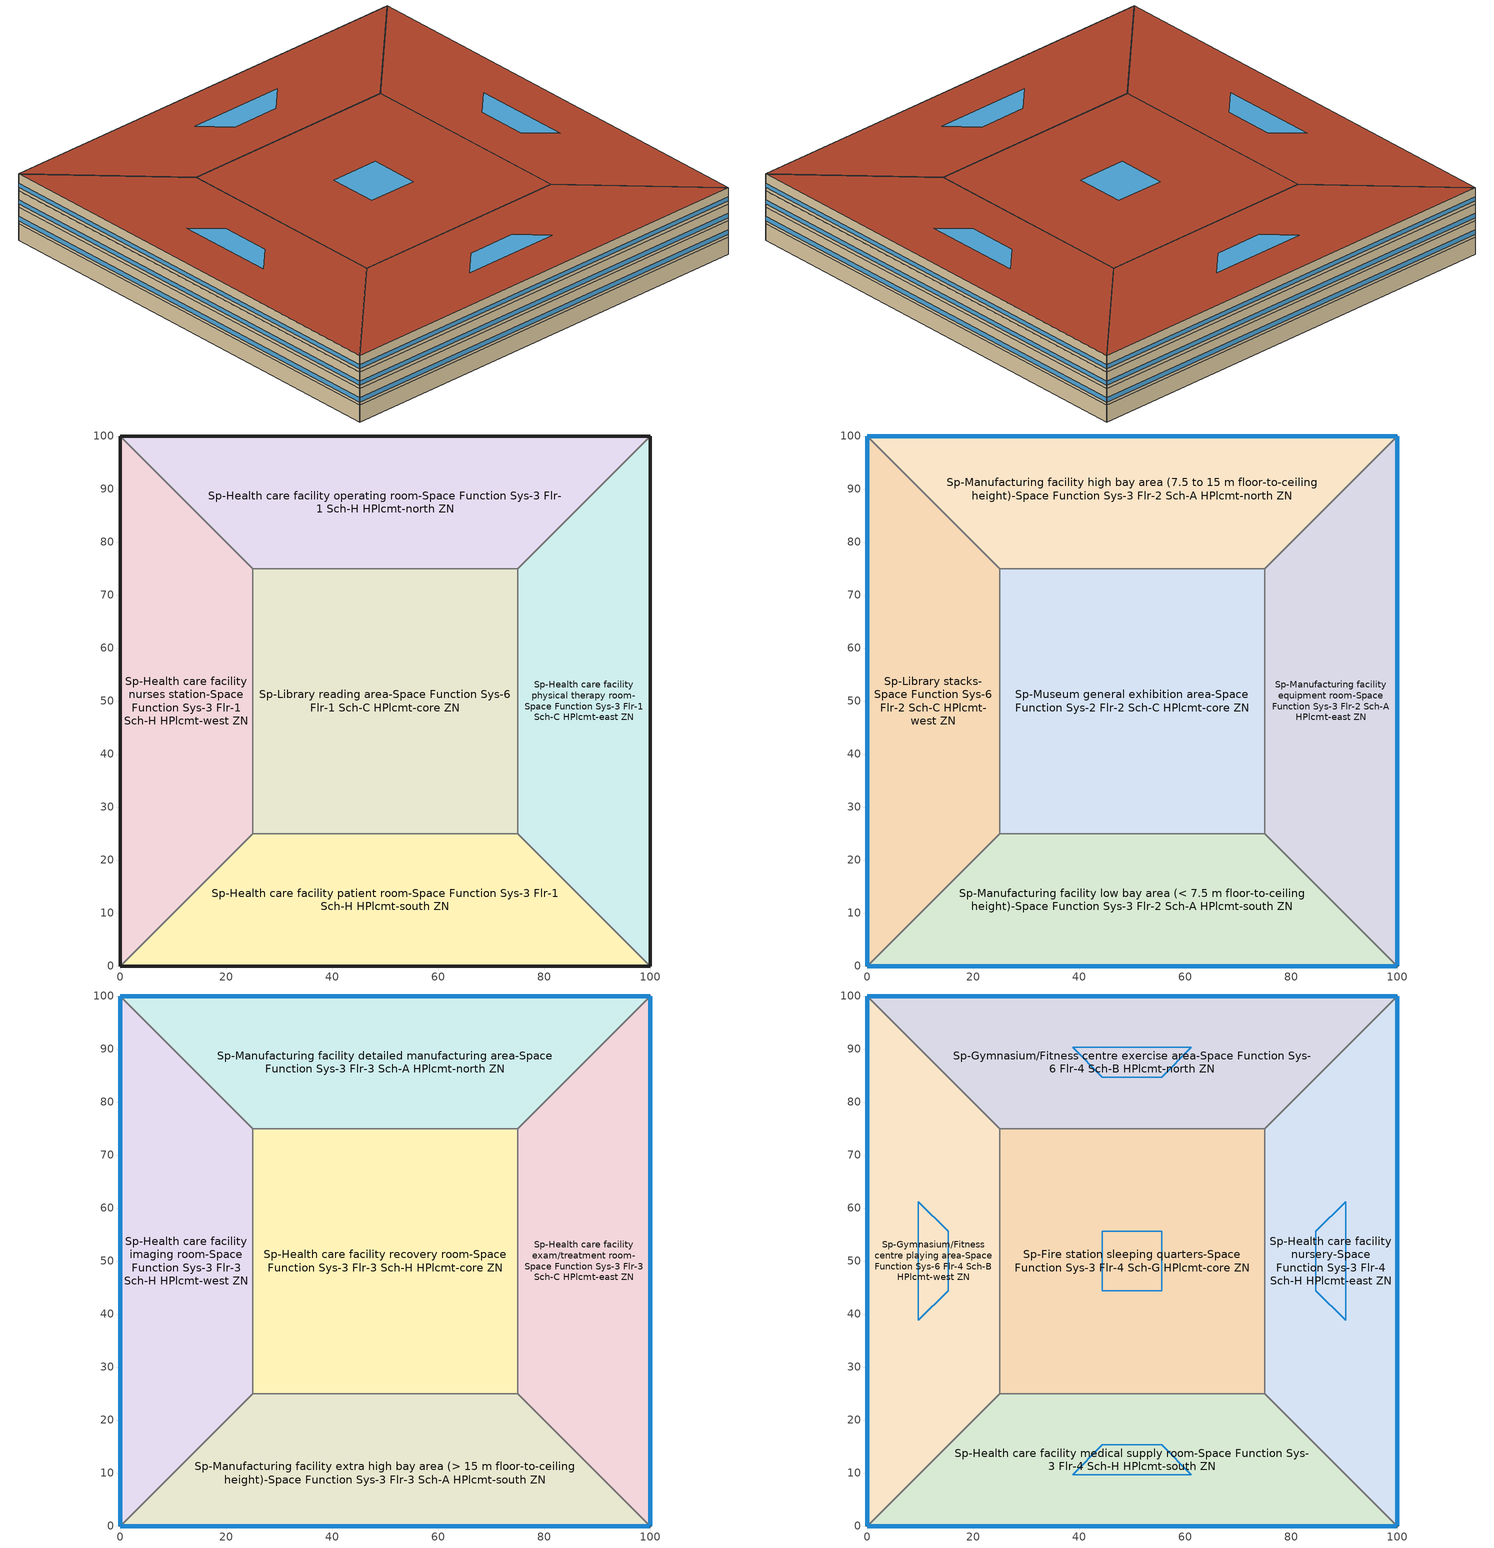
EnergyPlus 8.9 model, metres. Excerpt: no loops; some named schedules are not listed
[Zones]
Sp-Health care facility nurses station-Space Function Sys-3 Flr-1 Sch-H HPlcmt-west ZN
 floor ground (BTAP-Grnd-Floor-Mass:U-0.757): 0,0 0,100 25,75 25,25 z0
 wall ground (BTAP-Grnd-Wall-Mass:U-0.284): 0,100 0,0 z0:3.8
 wall to Sp-Health care facility operating room-Space Function Sys-3 Flr-1 Sch-H HPlcmt-north ZN (BTAP-Int-Wall): 25,75 0,100 z0:3.8
 wall to Sp-Library reading area-Space Function Sys-6 Flr-1 Sch-C HPlcmt-core ZN (BTAP-Int-Wall): 25,25 25,75 z0:3.8
 wall to Sp-Health care facility patient room-Space Function Sys-3 Flr-1 Sch-H HPlcmt-south ZN (BTAP-Int-Wall): 0,0 25,25 z0:3.8
Sp-Health care facility operating room-Space Function Sys-3 Flr-1 Sch-H HPlcmt-north ZN
 floor ground (BTAP-Grnd-Floor-Mass:U-0.757): 0,100 100,100 75,75 25,75 z0
 wall to Sp-Library reading area-Space Function Sys-6 Flr-1 Sch-C HPlcmt-core ZN (BTAP-Int-Wall): 25,75 75,75 z0:3.8
 wall ground (BTAP-Grnd-Wall-Mass:U-0.284): 100,100 0,100 z0:3.8
 wall to Sp-Health care facility physical therapy room-Space Function Sys-3 Flr-1 Sch-C HPlcmt-east ZN (BTAP-Int-Wall): 75,75 100,100 z0:3.8
Sp-Health care facility patient room-Space Function Sys-3 Flr-1 Sch-H HPlcmt-south ZN
 floor ground (BTAP-Grnd-Floor-Mass:U-0.757): 100,0 0,0 25,25 75,25 z0
 wall ground (BTAP-Grnd-Wall-Mass:U-0.284): 0,0 100,0 z0:3.8
 wall to Sp-Library reading area-Space Function Sys-6 Flr-1 Sch-C HPlcmt-core ZN (BTAP-Int-Wall): 75,25 25,25 z0:3.8
 wall to Sp-Health care facility physical therapy room-Space Function Sys-3 Flr-1 Sch-C HPlcmt-east ZN (BTAP-Int-Wall): 100,0 75,25 z0:3.8
Sp-Health care facility physical therapy room-Space Function Sys-3 Flr-1 Sch-C HPlcmt-east ZN
 floor ground (BTAP-Grnd-Floor-Mass:U-0.757): 100,100 100,0 75,25 75,75 z0
 wall ground (BTAP-Grnd-Wall-Mass:U-0.284): 100,0 100,100 z0:3.8
 wall to Sp-Library reading area-Space Function Sys-6 Flr-1 Sch-C HPlcmt-core ZN (BTAP-Int-Wall): 75,75 75,25 z0:3.8
Sp-Library reading area-Space Function Sys-6 Flr-1 Sch-C HPlcmt-core ZN
 floor ground (BTAP-Grnd-Floor-Mass:U-0.757): 25,25 25,75 75,75 75,25 z0
Sp-Library stacks-Space Function Sys-6 Flr-2 Sch-C HPlcmt-west ZN
 floor to Sp-Health care facility nurses station-Space Function Sys-3 Flr-1 Sch-H HPlcmt-west ZN (BTAP-Int-Floor): 0,0 0,100 25,75 25,25 z3.8
 wall outside (BTAP-Ext-Wall-Mass:U-0.21): 0,100 0,0 z3.8:7.6
 wall to Sp-Manufacturing facility high bay area (7.5 to 15 m floor-to-ceiling height)-Space Function Sys-3 Flr-2 Sch-A HPlcmt-north ZN (BTAP-Int-Wall): 25,75 0,100 z3.8:7.6
 wall to Sp-Museum general exhibition area-Space Function Sys-2 Flr-2 Sch-C HPlcmt-core ZN (BTAP-Int-Wall): 25,25 25,75 z3.8:7.6
 wall to Sp-Manufacturing facility low bay area (< 7.5 m floor-to-ceiling height)-Space Function Sys-3 Flr-2 Sch-A HPlcmt-south ZN (BTAP-Int-Wall): 0,0 25,25 z3.8:7.6
 window (BTAP-Ext-FixedWindow:U=0.220 SHGC=0.600): 0,99.97 0,0.03 z4.56:5.51
Sp-Manufacturing facility equipment room-Space Function Sys-3 Flr-2 Sch-A HPlcmt-east ZN
 floor to Sp-Health care facility physical therapy room-Space Function Sys-3 Flr-1 Sch-C HPlcmt-east ZN (BTAP-Int-Floor): 100,100 100,0 75,25 75,75 z3.8
 wall outside (BTAP-Ext-Wall-Mass:U-0.21): 100,0 100,100 z3.8:7.6
 wall to Sp-Manufacturing facility low bay area (< 7.5 m floor-to-ceiling height)-Space Function Sys-3 Flr-2 Sch-A HPlcmt-south ZN (BTAP-Int-Wall): 75,25 100,0 z3.8:7.6
 wall to Sp-Museum general exhibition area-Space Function Sys-2 Flr-2 Sch-C HPlcmt-core ZN (BTAP-Int-Wall): 75,75 75,25 z3.8:7.6
 wall to Sp-Manufacturing facility high bay area (7.5 to 15 m floor-to-ceiling height)-Space Function Sys-3 Flr-2 Sch-A HPlcmt-north ZN (BTAP-Int-Wall): 100,100 75,75 z3.8:7.6
 window (BTAP-Ext-FixedWindow:U=0.220 SHGC=0.600): 100,0.03 100,99.97 z4.56:5.51
Sp-Manufacturing facility high bay area (7.5 to 15 m floor-to-ceiling height)-Space Function Sys-3 Flr-2 Sch-A HPlcmt-north ZN
 floor to Sp-Health care facility operating room-Space Function Sys-3 Flr-1 Sch-H HPlcmt-north ZN (BTAP-Int-Floor): 0,100 100,100 75,75 25,75 z3.8
 wall outside (BTAP-Ext-Wall-Mass:U-0.21): 100,100 0,100 z3.8:7.6
 wall to Sp-Museum general exhibition area-Space Function Sys-2 Flr-2 Sch-C HPlcmt-core ZN (BTAP-Int-Wall): 25,75 75,75 z3.8:7.6
 window (BTAP-Ext-FixedWindow:U=0.220 SHGC=0.600): 99.97,100 0.03,100 z4.56:5.51
Sp-Manufacturing facility low bay area (< 7.5 m floor-to-ceiling height)-Space Function Sys-3 Flr-2 Sch-A HPlcmt-south ZN
 floor to Sp-Health care facility patient room-Space Function Sys-3 Flr-1 Sch-H HPlcmt-south ZN (BTAP-Int-Floor): 100,0 0,0 25,25 75,25 z3.8
 wall outside (BTAP-Ext-Wall-Mass:U-0.21): 0,0 100,0 z3.8:7.6
 wall to Sp-Museum general exhibition area-Space Function Sys-2 Flr-2 Sch-C HPlcmt-core ZN (BTAP-Int-Wall): 75,25 25,25 z3.8:7.6
 window (BTAP-Ext-FixedWindow:U=0.220 SHGC=0.600): 0.03,0 99.97,0 z4.56:5.51
Sp-Museum general exhibition area-Space Function Sys-2 Flr-2 Sch-C HPlcmt-core ZN
 floor to Sp-Library reading area-Space Function Sys-6 Flr-1 Sch-C HPlcmt-core ZN (BTAP-Int-Floor): 25,25 25,75 75,75 75,25 z3.8
Sp-Health care facility exam/treatment room-Space Function Sys-3 Flr-3 Sch-C HPlcmt-east ZN
 floor to Sp-Manufacturing facility equipment room-Space Function Sys-3 Flr-2 Sch-A HPlcmt-east ZN (BTAP-Int-Floor): 100,100 100,0 75,25 75,75 z7.6
 wall outside (BTAP-Ext-Wall-Mass:U-0.21): 100,0 100,100 z7.6:11.4
 wall to Sp-Manufacturing facility extra high bay area (> 15 m floor-to-ceiling height)-Space Function Sys-3 Flr-3 Sch-A HPlcmt-south ZN (BTAP-Int-Wall): 75,25 100,0 z7.6:11.4
 wall to Sp-Health care facility recovery room-Space Function Sys-3 Flr-3 Sch-H HPlcmt-core ZN (BTAP-Int-Wall): 75,75 75,25 z7.6:11.4
 wall to Sp-Manufacturing facility detailed manufacturing area-Space Function Sys-3 Flr-3 Sch-A HPlcmt-north ZN (BTAP-Int-Wall): 100,100 75,75 z7.6:11.4
 window (BTAP-Ext-FixedWindow:U=0.220 SHGC=0.600): 100,0.03 100,99.97 z8.36:9.31
Sp-Health care facility imaging room-Space Function Sys-3 Flr-3 Sch-H HPlcmt-west ZN
 floor to Sp-Library stacks-Space Function Sys-6 Flr-2 Sch-C HPlcmt-west ZN (BTAP-Int-Floor): 0,0 0,100 25,75 25,25 z7.6
 wall outside (BTAP-Ext-Wall-Mass:U-0.21): 0,100 0,0 z7.6:11.4
 wall to Sp-Manufacturing facility detailed manufacturing area-Space Function Sys-3 Flr-3 Sch-A HPlcmt-north ZN (BTAP-Int-Wall): 25,75 0,100 z7.6:11.4
 wall to Sp-Health care facility recovery room-Space Function Sys-3 Flr-3 Sch-H HPlcmt-core ZN (BTAP-Int-Wall): 25,25 25,75 z7.6:11.4
 wall to Sp-Manufacturing facility extra high bay area (> 15 m floor-to-ceiling height)-Space Function Sys-3 Flr-3 Sch-A HPlcmt-south ZN (BTAP-Int-Wall): 0,0 25,25 z7.6:11.4
 window (BTAP-Ext-FixedWindow:U=0.220 SHGC=0.600): 0,99.97 0,0.03 z8.36:9.31
Sp-Health care facility recovery room-Space Function Sys-3 Flr-3 Sch-H HPlcmt-core ZN
 floor to Sp-Museum general exhibition area-Space Function Sys-2 Flr-2 Sch-C HPlcmt-core ZN (BTAP-Int-Floor): 25,25 25,75 75,75 75,25 z7.6
 wall to Sp-Manufacturing facility detailed manufacturing area-Space Function Sys-3 Flr-3 Sch-A HPlcmt-north ZN (BTAP-Int-Wall): 75,75 25,75 z7.6:11.4
 wall to Sp-Manufacturing facility extra high bay area (> 15 m floor-to-ceiling height)-Space Function Sys-3 Flr-3 Sch-A HPlcmt-south ZN (BTAP-Int-Wall): 25,25 75,25 z7.6:11.4
Sp-Manufacturing facility detailed manufacturing area-Space Function Sys-3 Flr-3 Sch-A HPlcmt-north ZN
 floor to Sp-Manufacturing facility high bay area (7.5 to 15 m floor-to-ceiling height)-Space Function Sys-3 Flr-2 Sch-A HPlcmt-north ZN (BTAP-Int-Floor): 0,100 100,100 75,75 25,75 z7.6
 wall outside (BTAP-Ext-Wall-Mass:U-0.21): 100,100 0,100 z7.6:11.4
 window (BTAP-Ext-FixedWindow:U=0.220 SHGC=0.600): 99.97,100 0.03,100 z8.36:9.31
Sp-Manufacturing facility extra high bay area (> 15 m floor-to-ceiling height)-Space Function Sys-3 Flr-3 Sch-A HPlcmt-south ZN
 floor to Sp-Manufacturing facility low bay area (< 7.5 m floor-to-ceiling height)-Space Function Sys-3 Flr-2 Sch-A HPlcmt-south ZN (BTAP-Int-Floor): 100,0 0,0 25,25 75,25 z7.6
 wall outside (BTAP-Ext-Wall-Mass:U-0.21): 0,0 100,0 z7.6:11.4
 window (BTAP-Ext-FixedWindow:U=0.220 SHGC=0.600): 0.03,0 99.97,0 z8.36:9.31
Sp-Fire station sleeping quarters-Space Function Sys-3 Flr-4 Sch-G HPlcmt-core ZN
 floor to Sp-Health care facility recovery room-Space Function Sys-3 Flr-3 Sch-H HPlcmt-core ZN (BTAP-Int-Floor): 25,25 25,75 75,75 75,25 z11.4
 wall to Sp-Gymnasium/Fitness centre playing area-Space Function Sys-6 Flr-4 Sch-B HPlcmt-west ZN (BTAP-Int-Wall): 25,75 25,25 z11.4:15.2
 wall to Sp-Gymnasium/Fitness centre exercise area-Space Function Sys-6 Flr-4 Sch-B HPlcmt-north ZN (BTAP-Int-Wall): 75,75 25,75 z11.4:15.2
 wall to Sp-Health care facility nursery-Space Function Sys-3 Flr-4 Sch-H HPlcmt-east ZN (BTAP-Int-Wall): 75,25 75,75 z11.4:15.2
 wall to Sp-Health care facility medical supply room-Space Function Sys-3 Flr-4 Sch-H HPlcmt-south ZN (BTAP-Int-Wall): 25,25 75,25 z11.4:15.2
 roof outside (BTAP-Ext-Roof-Metal:U-0.162): 75,25 75,75 25,75 25,25 z15.2
 skylight (BTAP-Ext-Skylights:U=0.220 SHGC=0.600): 55.59,44.41 55.59,55.59 44.41,55.59 44.41,44.41 z15.2
Sp-Gymnasium/Fitness centre exercise area-Space Function Sys-6 Flr-4 Sch-B HPlcmt-north ZN
 floor to Sp-Manufacturing facility detailed manufacturing area-Space Function Sys-3 Flr-3 Sch-A HPlcmt-north ZN (BTAP-Int-Floor): 0,100 100,100 75,75 25,75 z11.4
 wall outside (BTAP-Ext-Wall-Mass:U-0.21): 100,100 0,100 z11.4:15.2
 wall to Sp-Gymnasium/Fitness centre playing area-Space Function Sys-6 Flr-4 Sch-B HPlcmt-west ZN (BTAP-Int-Wall): 0,100 25,75 z11.4:15.2
 wall to Sp-Health care facility nursery-Space Function Sys-3 Flr-4 Sch-H HPlcmt-east ZN (BTAP-Int-Wall): 75,75 100,100 z11.4:15.2
 window (BTAP-Ext-FixedWindow:U=0.220 SHGC=0.600): 99.97,100 0.03,100 z12.16:13.11
 roof outside (BTAP-Ext-Roof-Metal:U-0.162): 25,75 75,75 100,100 0,100 z15.2
 skylight (BTAP-Ext-Skylights:U=0.220 SHGC=0.600): 44.41,84.7 55.59,84.7 61.18,90.3 38.82,90.3 z15.2
Sp-Gymnasium/Fitness centre playing area-Space Function Sys-6 Flr-4 Sch-B HPlcmt-west ZN
 floor to Sp-Health care facility imaging room-Space Function Sys-3 Flr-3 Sch-H HPlcmt-west ZN (BTAP-Int-Floor): 0,0 0,100 25,75 25,25 z11.4
 wall outside (BTAP-Ext-Wall-Mass:U-0.21): 0,100 0,0 z11.4:15.2
 wall to Sp-Health care facility medical supply room-Space Function Sys-3 Flr-4 Sch-H HPlcmt-south ZN (BTAP-Int-Wall): 0,0 25,25 z11.4:15.2
 window (BTAP-Ext-FixedWindow:U=0.220 SHGC=0.600): 0,99.97 0,0.03 z12.16:13.11
 roof outside (BTAP-Ext-Roof-Metal:U-0.162): 25,25 25,75 0,100 0,0 z15.2
 skylight (BTAP-Ext-Skylights:U=0.220 SHGC=0.600): 15.3,44.41 15.3,55.59 9.7,61.18 9.7,38.82 z15.2
Sp-Health care facility medical supply room-Space Function Sys-3 Flr-4 Sch-H HPlcmt-south ZN
 floor to Sp-Manufacturing facility extra high bay area (> 15 m floor-to-ceiling height)-Space Function Sys-3 Flr-3 Sch-A HPlcmt-south ZN (BTAP-Int-Floor): 100,0 0,0 25,25 75,25 z11.4
 wall outside (BTAP-Ext-Wall-Mass:U-0.21): 0,0 100,0 z11.4:15.2
 wall to Sp-Health care facility nursery-Space Function Sys-3 Flr-4 Sch-H HPlcmt-east ZN (BTAP-Int-Wall): 100,0 75,25 z11.4:15.2
 window (BTAP-Ext-FixedWindow:U=0.220 SHGC=0.600): 0.03,0 99.97,0 z12.16:13.11
 roof outside (BTAP-Ext-Roof-Metal:U-0.162): 75,25 25,25 0,0 100,0 z15.2
 skylight (BTAP-Ext-Skylights:U=0.220 SHGC=0.600): 55.59,15.3 44.41,15.3 38.82,9.7 61.18,9.7 z15.2
Sp-Health care facility nursery-Space Function Sys-3 Flr-4 Sch-H HPlcmt-east ZN
 floor to Sp-Health care facility exam/treatment room-Space Function Sys-3 Flr-3 Sch-C HPlcmt-east ZN (BTAP-Int-Floor): 100,100 100,0 75,25 75,75 z11.4
 wall outside (BTAP-Ext-Wall-Mass:U-0.21): 100,0 100,100 z11.4:15.2
 window (BTAP-Ext-FixedWindow:U=0.220 SHGC=0.600): 100,0.03 100,99.97 z12.16:13.11
 roof outside (BTAP-Ext-Roof-Metal:U-0.162): 75,75 75,25 100,0 100,100 z15.2
 skylight (BTAP-Ext-Skylights:U=0.220 SHGC=0.600): 84.7,55.59 84.7,44.41 90.3,38.82 90.3,61.18 z15.2
[Building]
Building 1
[Site:Location]
Fort McMurray AP_AB_CAN: Latitude {deg}=56.653; Longitude {deg}=-111.223; Time Zone {hr}=-7; Elevation {m}=369.1
[Site:GroundTemperature:BuildingSurface]
19.527, 19.502, 19.536, 19.598, 20.002, 21.64, 22.225, 22.375, 21.449, 20.121, 19.802, 19.633
[Site:WaterMainsTemperature]
Calculation Method=Correlation; Annual Average Outdoor Air Temperature {C}=1.875; Maximum Difference In Monthly Average Outdoor Air Temperatures {deltaC}=34.4
[SizingPeriod:DesignDay] Day of Month=21; Dry-Bulb Temperature Range Modifier Type=DefaultMultipliers; Humidity Condition Type=Wetbulb; Barometric Pressure {Pa}=96969; Rain Indicator=No; Snow Indicator=No; Daylight Saving Time Indicator=No
Name | Month | Day Type | Maximum Dry-Bulb Temperature {C} | Daily Dry-Bulb Temperature Range {deltaC} | Wetbulb or DewPoint at Maximum Dry-Bulb {C} | Wind Speed {m/s} | Wind Direction {deg} | Solar Model Indicator | ASHRAE Clear Sky Optical Depth for Beam Irradiance (taub) | ASHRAE Clear Sky Optical Depth for Diffuse Irradiance (taud) | Sky Clearness
Fort McMurray AP Ann Clg .4% Condns DB=>MWB | 7 | SummerDesignDay | 28.9 | 12.4 | 17.8 | 3.7 | 250 | ASHRAETau | 0.377 | 2.403
Fort McMurray AP Ann Htg 99.6% Condns DB | 1 | WinterDesignDay | -36.2 | 0 | -36.2 | 1 | 90 | ASHRAEClearSky |  |  | 0
[Material] Thermal Absorptance=0.9
Name | Roughness | Thickness {m} | Conductivity {W/m-K} | Density {kg/m3} | Specific Heat {J/kg-K} | Solar Absorptance | Visible Absorptance
1/2IN Gypsum 1 | Smooth | 0.0127 | 0.16 | 784.9 | 830 | 0.4 | 0.4
100mm Normalweight concrete floor 1 | MediumSmooth | 0.1016 | 2.31 | 2322 | 832 | 0.7 | 0.7
1IN Stucco 1 | Smooth | 0.0253 | 0.6918 | 1858 | 837 | 0.7 | 0.92
6 in. Normalweight Concrete Floor 1; 6 in. Normalweight Concrete Floor 2 | MediumRough | 0.1524 | 2.31 | 2322 | 832 | 0.7 | 0.7
8IN CONCRETE HW RefBldg 1 | Rough | 0.2032 | 1.311 | 2240 | 836.8 | 0.7 | 0.7
G01 13mm gypsum board 1 | Smooth | 0.0127 | 0.16 | 800 | 1090 | 0.7 | 0.5
Metal Roof Surface 1 | Smooth | 0.0008 | 45.28 | 7824 | 500 | 0.7 | 0.7
[Material:NoMass] Roughness=Smooth; Thermal Absorptance=0.9; Solar Absorptance=0.7
Name | Thermal Resistance {m2-K/W} | Visible Absorptance
Typical Carpet Pad | 0.21648 | 0.8
Typical Carpet Pad 2 | 1.25503 | 0.8
Typical Carpet Pad 3 | 3.45515 | 0.8
Typical Insulation 2 | 4.49096 | 0.7
Typical Insulation 3 | 6.17282 | 0.7
[WindowMaterial:SimpleGlazingSystem]
SimpleGlazing:U=0.220 SHGC=0.600: U-Factor {W/m2-K}=2.2; Solar Heat Gain Coefficient=0.6; Visible Transmittance=0.21
[Construction]
BTAP-Ext-FixedWindow:U=0.220 SHGC=0.600; BTAP-Ext-Skylights:U=0.220 SHGC=0.600: SimpleGlazing:U=0.220 SHGC=0.600
BTAP-Ext-Roof-Metal:U-0.162: Metal Roof Surface 1, Typical Insulation 3
BTAP-Ext-Wall-Mass:U-0.21: 1IN Stucco 1, 8IN CONCRETE HW RefBldg 1, Typical Insulation 2, 1/2IN Gypsum 1
BTAP-Grnd-Floor-Mass:U-0.757: 6 in. Normalweight Concrete Floor 1, Typical Carpet Pad 2
BTAP-Grnd-Wall-Mass:U-0.284: 6 in. Normalweight Concrete Floor 2, Typical Carpet Pad 3
BTAP-Int-Floor: 100mm Normalweight concrete floor 1, Typical Carpet Pad
BTAP-Int-Wall: G01 13mm gypsum board 1, G01 13mm gypsum board 1
[Zone]
Sp-Fire station sleeping quarters-Space Function Sys-3 Flr-4 Sch-G HPlcmt-core ZN; Sp-Gymnasium/Fitness centre exercise area-Space Function Sys-6 Flr-4 Sch-B HPlcmt-north ZN; Sp-Gymnasium/Fitness centre playing area-Space Function Sys-6 Flr-4 Sch-B HPlcmt-west ZN; Sp-Health care facility exam/treatment room-Space Function Sys-3 Flr-3 Sch-C HPlcmt-east ZN; Sp-Health care facility imaging room-Space Function Sys-3 Flr-3 Sch-H HPlcmt-west ZN; Sp-Health care facility medical supply room-Space Function Sys-3 Flr-4 Sch-H HPlcmt-south ZN; Sp-Health care facility nursery-Space Function Sys-3 Flr-4 Sch-H HPlcmt-east ZN; Sp-Health care facility nurses station-Space Function Sys-3 Flr-1 Sch-H HPlcmt-west ZN; Sp-Health care facility operating room-Space Function Sys-3 Flr-1 Sch-H HPlcmt-north ZN; Sp-Health care facility patient room-Space Function Sys-3 Flr-1 Sch-H HPlcmt-south ZN; Sp-Health care facility physical therapy room-Space Function Sys-3 Flr-1 Sch-C HPlcmt-east ZN; Sp-Health care facility recovery room-Space Function Sys-3 Flr-3 Sch-H HPlcmt-core ZN; Sp-Library reading area-Space Function Sys-6 Flr-1 Sch-C HPlcmt-core ZN; Sp-Library stacks-Space Function Sys-6 Flr-2 Sch-C HPlcmt-west ZN; Sp-Manufacturing facility detailed manufacturing area-Space Function Sys-3 Flr-3 Sch-A HPlcmt-north ZN; Sp-Manufacturing facility equipment room-Space Function Sys-3 Flr-2 Sch-A HPlcmt-east ZN; Sp-Manufacturing facility extra high bay area (> 15 m floor-to-ceiling height)-Space Function Sys-3 Flr-3 Sch-A HPlcmt-south ZN; Sp-Manufacturing facility high bay area (7.5 to 15 m floor-to-ceiling height)-Space Function Sys-3 Flr-2 Sch-A HPlcmt-north ZN; Sp-Manufacturing facility low bay area (< 7.5 m floor-to-ceiling height)-Space Function Sys-3 Flr-2 Sch-A HPlcmt-south ZN; Sp-Museum general exhibition area-Space Function Sys-2 Flr-2 Sch-C HPlcmt-core ZN
[ZoneInfiltration:DesignFlowRate] Schedule=Always On Discrete; Design Flow Rate Calculation Method=Flow/ExteriorArea; Flow per Exterior Surface Area {m3/s-m2}=0.00025; Constant Term Coefficient=0; Temperature Term Coefficient=0; Velocity Term Coefficient=0.224; Velocity Squared Term Coefficient=0
Name | Zone or ZoneList
Fire station sleeping quarters-Space Function Infiltration | Sp-Fire station sleeping quarters-Space Function Sys-3 Flr-4 Sch-G HPlcmt-core ZN
Gymnasium/Fitness centre exercise area-Space Function Infiltration | Sp-Gymnasium/Fitness centre exercise area-Space Function Sys-6 Flr-4 Sch-B HPlcmt-north ZN
Gymnasium/Fitness centre playing area-Space Function Infiltration | Sp-Gymnasium/Fitness centre playing area-Space Function Sys-6 Flr-4 Sch-B HPlcmt-west ZN
Health care facility exam/treatment room-Space Function Infiltration | Sp-Health care facility exam/treatment room-Space Function Sys-3 Flr-3 Sch-C HPlcmt-east ZN
Health care facility imaging room-Space Function Infiltration | Sp-Health care facility imaging room-Space Function Sys-3 Flr-3 Sch-H HPlcmt-west ZN
Health care facility medical supply room-Space Function Infiltration | Sp-Health care facility medical supply room-Space Function Sys-3 Flr-4 Sch-H HPlcmt-south ZN
Health care facility nursery-Space Function Infiltration | Sp-Health care facility nursery-Space Function Sys-3 Flr-4 Sch-H HPlcmt-east ZN
Library stacks-Space Function Infiltration | Sp-Library stacks-Space Function Sys-6 Flr-2 Sch-C HPlcmt-west ZN
Manufacturing facility detailed manufacturing area-Space Function Infiltration | Sp-Manufacturing facility detailed manufacturing area-Space Function Sys-3 Flr-3 Sch-A HPlcmt-north ZN
Manufacturing facility equipment room-Space Function Infiltration | Sp-Manufacturing facility equipment room-Space Function Sys-3 Flr-2 Sch-A HPlcmt-east ZN
Manufacturing facility extra high bay area (> 15 m floor-to-ceiling height)-Space Function Infiltration | Sp-Manufacturing facility extra high bay area (> 15 m floor-to-ceiling height)-Space Function Sys-3 Flr-3 Sch-A HPlcmt-south ZN
Manufacturing facility high bay area (7.5 to 15 m floor-to-ceiling height)-Space Function Infiltration | Sp-Manufacturing facility high bay area (7.5 to 15 m floor-to-ceiling height)-Space Function Sys-3 Flr-2 Sch-A HPlcmt-north ZN
Manufacturing facility low bay area (< 7.5 m floor-to-ceiling height)-Space Function Infiltration | Sp-Manufacturing facility low bay area (< 7.5 m floor-to-ceiling height)-Space Function Sys-3 Flr-2 Sch-A HPlcmt-south ZN
[AvailabilityManager:NightCycle] Applicability Schedule=Always On Discrete; Control Type=CycleOnAny; Thermostat Tolerance {deltaC}=1; Cycling Run Time Control Type=FixedRunTime; Cycling Run Time {s}=3600
Name | Fan Schedule
Availability Manager Night Cycle 1 | Sys_2_Make-up air unit Occ Sch
Availability Manager Night Cycle 2 | Sys_3_PSZ Sp-Fire station sleeping quarters-Space Function Sys-3 Flr-4 Sch-G HPlcmt-core ZN Occ Sch
Availability Manager Night Cycle 3 | Sys_3_PSZ Sp-Health care facility exam/treatment room-Space Function Sys-3 Flr-3 Sch-C HPlcmt-east ZN Occ Sch
Availability Manager Night Cycle 4 | Sys_3_PSZ Sp-Health care facility imaging room-Space Function Sys-3 Flr-3 Sch-H HPlcmt-west ZN Occ Sch
Availability Manager Night Cycle 5 | Sys_3_PSZ Sp-Health care facility medical supply room-Space Function Sys-3 Flr-4 Sch-H HPlcmt-south ZN Occ Sch
Availability Manager Night Cycle 6 | Sys_3_PSZ Sp-Health care facility nursery-Space Function Sys-3 Flr-4 Sch-H HPlcmt-east ZN Occ Sch
Availability Manager Night Cycle 7 | Sys_3_PSZ Sp-Health care facility nurses station-Space Function Sys-3 Flr-1 Sch-H HPlcmt-west ZN Occ Sch
Availability Manager Night Cycle 8 | Sys_3_PSZ Sp-Health care facility operating room-Space Function Sys-3 Flr-1 Sch-H HPlcmt-north ZN Occ Sch
Availability Manager Night Cycle 9 | Sys_3_PSZ Sp-Health care facility patient room-Space Function Sys-3 Flr-1 Sch-H HPlcmt-south ZN Occ Sch
Availability Manager Night Cycle 10 | Sys_3_PSZ Sp-Health care facility physical therapy room-Space Function Sys-3 Flr-1 Sch-C HPlcmt-east ZN Occ Sch
Availability Manager Night Cycle 11 | Sys_3_PSZ Sp-Health care facility recovery room-Space Function Sys-3 Flr-3 Sch-H HPlcmt-core ZN Occ Sch
Availability Manager Night Cycle 12 | Sys_3_PSZ Sp-Manufacturing facility detailed manufacturing area-Space Function Sys-3 Flr-3 Sch-A HPlcmt-north ZN Occ Sch
Availability Manager Night Cycle 13 | Sys_3_PSZ Sp-Manufacturing facility equipment room-Space Function Sys-3 Flr-2 Sch-A HPlcmt-east ZN Occ Sch
Availability Manager Night Cycle 14 | Sys_3_PSZ Sp-Manufacturing facility extra high bay area (> 15 m floor-to-ceiling height)-Space Function Sys-3 Flr-3 Sch-A HPlcmt-south ZN Occ Sch
Availability Manager Night Cycle 15 | Sys_3_PSZ Sp-Manufacturing facility high bay area (7.5 to 15 m floor-to-ceiling height)-Space Function Sys-3 Flr-2 Sch-A HPlcmt-north ZN Occ Sch
Availability Manager Night Cycle 16 | Sys_3_PSZ Sp-Manufacturing facility low bay area (< 7.5 m floor-to-ceiling height)-Space Function Sys-3 Flr-2 Sch-A HPlcmt-south ZN Occ Sch
Availability Manager Night Cycle 17 | Sys_6_VAV with Reheat Occ Sch
Availability Manager Night Cycle 18 | Sys_6_VAV with Reheat 1 Occ Sch
Availability Manager Night Cycle 19 | Sys_6_VAV with Reheat 2 Occ Sch
[AvailabilityManager:Scheduled] Schedule=Always On Discrete
Air Loop HVAC Outdoor Air System 1 Availability Manager; Air Loop HVAC Outdoor Air System 14 Availability Manager; Air Loop HVAC Outdoor Air System 9 Availability Manager; Air Loop HVAC Outdoor Air System 10 Availability Manager; Air Loop HVAC Outdoor Air System 16 Availability Manager; Air Loop HVAC Outdoor Air System 15 Availability Manager; Air Loop HVAC Outdoor Air System 4 Availability Manager; Air Loop HVAC Outdoor Air System 3 Availability Manager; Air Loop HVAC Outdoor Air System 5 Availability Manager; Air Loop HVAC Outdoor Air System 2 Availability Manager; Air Loop HVAC Outdoor Air System 11 Availability Manager; Air Loop HVAC Outdoor Air System 12 Availability Manager; Air Loop HVAC Outdoor Air System 7 Availability Manager; Air Loop HVAC Outdoor Air System 13 Availability Manager; Air Loop HVAC Outdoor Air System 6 Availability Manager; Air Loop HVAC Outdoor Air System 8 Availability Manager; Air Loop HVAC Outdoor Air System 17 Availability Manager; Air Loop HVAC Outdoor Air System 18 Availability Manager; Air Loop HVAC Outdoor Air System 19 Availability Manager
[Schedule:Week:Daily]
Sys_3_PSZ Sp-Fire station sleeping quarters-Space Function Sys-3 Flr-4 Sch-G HPlcmt-core ZN Occ Sch Week Rule - Jan1-Dec31: Sys_3_PSZ Sp-Fire station sleeping quarters-Space Function Sys-3 Flr-4 Sch-G HPlcmt-core ZN Occ Sch Sunday, Sys_3_PSZ Sp-Fire station sleeping quarters-Space Function Sys-3 Flr-4 Sch-G HPlcmt-core ZN Occ Sch Monday, Sys_3_PSZ Sp-Fire station sleeping quarters-Space Function Sys-3 Flr-4 Sch-G HPlcmt-core ZN Occ Sch Tuesday, Sys_3_PSZ Sp-Fire station sleeping quarters-Space Function Sys-3 Flr-4 Sch-G HPlcmt-core ZN Occ Sch Wednesday, Sys_3_PSZ Sp-Fire station sleeping quarters-Space Function Sys-3 Flr-4 Sch-G HPlcmt-core ZN Occ Sch Thursday, Sys_3_PSZ Sp-Fire station sleeping quarters-Space Function Sys-3 Flr-4 Sch-G HPlcmt-core ZN Occ Sch Friday, Sys_3_PSZ Sp-Fire station sleeping quarters-Space Function Sys-3 Flr-4 Sch-G HPlcmt-core ZN Occ Sch Saturday, Sys_3_PSZ Sp-Fire station sleeping quarters-Space Function Sys-3 Flr-4 Sch-G HPlcmt-core ZN Occ Sch Default, Sys_3_PSZ Sp-Fire station sleeping quarters-Space Function Sys-3 Flr-4 Sch-G HPlcmt-core ZN Occ Sch Summer Design Day, Sys_3_PSZ Sp-Fire station sleeping quarters-Space Function Sys-3 Flr-4 Sch-G HPlcmt-core ZN Occ Sch Winter Design Day, Sys_3_PSZ Sp-Fire station sleeping quarters-Space Function Sys-3 Flr-4 Sch-G HPlcmt-core ZN Occ Sch Default, Sys_3_PSZ Sp-Fire station sleeping quarters-Space Function Sys-3 Flr-4 Sch-G HPlcmt-core ZN Occ Sch Default
Sys_3_PSZ Sp-Health care facility exam/treatment room-Space Function Sys-3 Flr-3 Sch-C HPlcmt-east ZN Occ Sch Week Rule - Jan1-Dec31: Sys_3_PSZ Sp-Health care facility exam/treatment room-Space Function Sys-3 Flr-3 Sch-C HPlcmt-east ZN Occ Sch Sunday, Sys_3_PSZ Sp-Health care facility exam/treatment room-Space Function Sys-3 Flr-3 Sch-C HPlcmt-east ZN Occ Sch Monday, Sys_3_PSZ Sp-Health care facility exam/treatment room-Space Function Sys-3 Flr-3 Sch-C HPlcmt-east ZN Occ Sch Tuesday, Sys_3_PSZ Sp-Health care facility exam/treatment room-Space Function Sys-3 Flr-3 Sch-C HPlcmt-east ZN Occ Sch Wednesday, Sys_3_PSZ Sp-Health care facility exam/treatment room-Space Function Sys-3 Flr-3 Sch-C HPlcmt-east ZN Occ Sch Thursday, Sys_3_PSZ Sp-Health care facility exam/treatment room-Space Function Sys-3 Flr-3 Sch-C HPlcmt-east ZN Occ Sch Friday, Sys_3_PSZ Sp-Health care facility exam/treatment room-Space Function Sys-3 Flr-3 Sch-C HPlcmt-east ZN Occ Sch Saturday, Sys_3_PSZ Sp-Health care facility exam/treatment room-Space Function Sys-3 Flr-3 Sch-C HPlcmt-east ZN Occ Sch Default, Sys_3_PSZ Sp-Health care facility exam/treatment room-Space Function Sys-3 Flr-3 Sch-C HPlcmt-east ZN Occ Sch Summer Design Day, Sys_3_PSZ Sp-Health care facility exam/treatment room-Space Function Sys-3 Flr-3 Sch-C HPlcmt-east ZN Occ Sch Winter Design Day, Sys_3_PSZ Sp-Health care facility exam/treatment room-Space Function Sys-3 Flr-3 Sch-C HPlcmt-east ZN Occ Sch Default, Sys_3_PSZ Sp-Health care facility exam/treatment room-Space Function Sys-3 Flr-3 Sch-C HPlcmt-east ZN Occ Sch Default
Sys_3_PSZ Sp-Health care facility imaging room-Space Function Sys-3 Flr-3 Sch-H HPlcmt-west ZN Occ Sch Week Rule - Jan1-Dec31: Sys_3_PSZ Sp-Health care facility imaging room-Space Function Sys-3 Flr-3 Sch-H HPlcmt-west ZN Occ Sch Sunday, Sys_3_PSZ Sp-Health care facility imaging room-Space Function Sys-3 Flr-3 Sch-H HPlcmt-west ZN Occ Sch Monday, Sys_3_PSZ Sp-Health care facility imaging room-Space Function Sys-3 Flr-3 Sch-H HPlcmt-west ZN Occ Sch Tuesday, Sys_3_PSZ Sp-Health care facility imaging room-Space Function Sys-3 Flr-3 Sch-H HPlcmt-west ZN Occ Sch Wednesday, Sys_3_PSZ Sp-Health care facility imaging room-Space Function Sys-3 Flr-3 Sch-H HPlcmt-west ZN Occ Sch Thursday, Sys_3_PSZ Sp-Health care facility imaging room-Space Function Sys-3 Flr-3 Sch-H HPlcmt-west ZN Occ Sch Friday, Sys_3_PSZ Sp-Health care facility imaging room-Space Function Sys-3 Flr-3 Sch-H HPlcmt-west ZN Occ Sch Saturday, Sys_3_PSZ Sp-Health care facility imaging room-Space Function Sys-3 Flr-3 Sch-H HPlcmt-west ZN Occ Sch Default, Sys_3_PSZ Sp-Health care facility imaging room-Space Function Sys-3 Flr-3 Sch-H HPlcmt-west ZN Occ Sch Summer Design Day, Sys_3_PSZ Sp-Health care facility imaging room-Space Function Sys-3 Flr-3 Sch-H HPlcmt-west ZN Occ Sch Winter Design Day, Sys_3_PSZ Sp-Health care facility imaging room-Space Function Sys-3 Flr-3 Sch-H HPlcmt-west ZN Occ Sch Default, Sys_3_PSZ Sp-Health care facility imaging room-Space Function Sys-3 Flr-3 Sch-H HPlcmt-west ZN Occ Sch Default
Sys_3_PSZ Sp-Health care facility medical supply room-Space Function Sys-3 Flr-4 Sch-H HPlcmt-south ZN Occ Sch Week Rule - Jan1-Dec31: Sys_3_PSZ Sp-Health care facility medical supply room-Space Function Sys-3 Flr-4 Sch-H HPlcmt-south ZN Occ Sch Sunday, Sys_3_PSZ Sp-Health care facility medical supply room-Space Function Sys-3 Flr-4 Sch-H HPlcmt-south ZN Occ Sch Monday, Sys_3_PSZ Sp-Health care facility medical supply room-Space Function Sys-3 Flr-4 Sch-H HPlcmt-south ZN Occ Sch Tuesday, Sys_3_PSZ Sp-Health care facility medical supply room-Space Function Sys-3 Flr-4 Sch-H HPlcmt-south ZN Occ Sch Wednesday, Sys_3_PSZ Sp-Health care facility medical supply room-Space Function Sys-3 Flr-4 Sch-H HPlcmt-south ZN Occ Sch Thursday, Sys_3_PSZ Sp-Health care facility medical supply room-Space Function Sys-3 Flr-4 Sch-H HPlcmt-south ZN Occ Sch Friday, Sys_3_PSZ Sp-Health care facility medical supply room-Space Function Sys-3 Flr-4 Sch-H HPlcmt-south ZN Occ Sch Saturday, Sys_3_PSZ Sp-Health care facility medical supply room-Space Function Sys-3 Flr-4 Sch-H HPlcmt-south ZN Occ Sch Default, Sys_3_PSZ Sp-Health care facility medical supply room-Space Function Sys-3 Flr-4 Sch-H HPlcmt-south ZN Occ Sch Summer Design Day, Sys_3_PSZ Sp-Health care facility medical supply room-Space Function Sys-3 Flr-4 Sch-H HPlcmt-south ZN Occ Sch Winter Design Day, Sys_3_PSZ Sp-Health care facility medical supply room-Space Function Sys-3 Flr-4 Sch-H HPlcmt-south ZN Occ Sch Default, Sys_3_PSZ Sp-Health care facility medical supply room-Space Function Sys-3 Flr-4 Sch-H HPlcmt-south ZN Occ Sch Default
Sys_3_PSZ Sp-Health care facility nursery-Space Function Sys-3 Flr-4 Sch-H HPlcmt-east ZN Occ Sch Week Rule - Jan1-Dec31: Sys_3_PSZ Sp-Health care facility nursery-Space Function Sys-3 Flr-4 Sch-H HPlcmt-east ZN Occ Sch Sunday, Sys_3_PSZ Sp-Health care facility nursery-Space Function Sys-3 Flr-4 Sch-H HPlcmt-east ZN Occ Sch Monday, Sys_3_PSZ Sp-Health care facility nursery-Space Function Sys-3 Flr-4 Sch-H HPlcmt-east ZN Occ Sch Tuesday, Sys_3_PSZ Sp-Health care facility nursery-Space Function Sys-3 Flr-4 Sch-H HPlcmt-east ZN Occ Sch Wednesday, Sys_3_PSZ Sp-Health care facility nursery-Space Function Sys-3 Flr-4 Sch-H HPlcmt-east ZN Occ Sch Thursday, Sys_3_PSZ Sp-Health care facility nursery-Space Function Sys-3 Flr-4 Sch-H HPlcmt-east ZN Occ Sch Friday, Sys_3_PSZ Sp-Health care facility nursery-Space Function Sys-3 Flr-4 Sch-H HPlcmt-east ZN Occ Sch Saturday, Sys_3_PSZ Sp-Health care facility nursery-Space Function Sys-3 Flr-4 Sch-H HPlcmt-east ZN Occ Sch Default, Sys_3_PSZ Sp-Health care facility nursery-Space Function Sys-3 Flr-4 Sch-H HPlcmt-east ZN Occ Sch Summer Design Day, Sys_3_PSZ Sp-Health care facility nursery-Space Function Sys-3 Flr-4 Sch-H HPlcmt-east ZN Occ Sch Winter Design Day, Sys_3_PSZ Sp-Health care facility nursery-Space Function Sys-3 Flr-4 Sch-H HPlcmt-east ZN Occ Sch Default, Sys_3_PSZ Sp-Health care facility nursery-Space Function Sys-3 Flr-4 Sch-H HPlcmt-east ZN Occ Sch Default
Sys_3_PSZ Sp-Health care facility nurses station-Space Function Sys-3 Flr-1 Sch-H HPlcmt-west ZN Occ Sch Week Rule - Jan1-Dec31: Sys_3_PSZ Sp-Health care facility nurses station-Space Function Sys-3 Flr-1 Sch-H HPlcmt-west ZN Occ Sch Sunday, Sys_3_PSZ Sp-Health care facility nurses station-Space Function Sys-3 Flr-1 Sch-H HPlcmt-west ZN Occ Sch Monday, Sys_3_PSZ Sp-Health care facility nurses station-Space Function Sys-3 Flr-1 Sch-H HPlcmt-west ZN Occ Sch Tuesday, Sys_3_PSZ Sp-Health care facility nurses station-Space Function Sys-3 Flr-1 Sch-H HPlcmt-west ZN Occ Sch Wednesday, Sys_3_PSZ Sp-Health care facility nurses station-Space Function Sys-3 Flr-1 Sch-H HPlcmt-west ZN Occ Sch Thursday, Sys_3_PSZ Sp-Health care facility nurses station-Space Function Sys-3 Flr-1 Sch-H HPlcmt-west ZN Occ Sch Friday, Sys_3_PSZ Sp-Health care facility nurses station-Space Function Sys-3 Flr-1 Sch-H HPlcmt-west ZN Occ Sch Saturday, Sys_3_PSZ Sp-Health care facility nurses station-Space Function Sys-3 Flr-1 Sch-H HPlcmt-west ZN Occ Sch Default, Sys_3_PSZ Sp-Health care facility nurses station-Space Function Sys-3 Flr-1 Sch-H HPlcmt-west ZN Occ Sch Summer Design Day, Sys_3_PSZ Sp-Health care facility nurses station-Space Function Sys-3 Flr-1 Sch-H HPlcmt-west ZN Occ Sch Winter Design Day, Sys_3_PSZ Sp-Health care facility nurses station-Space Function Sys-3 Flr-1 Sch-H HPlcmt-west ZN Occ Sch Default, Sys_3_PSZ Sp-Health care facility nurses station-Space Function Sys-3 Flr-1 Sch-H HPlcmt-west ZN Occ Sch Default
Sys_3_PSZ Sp-Health care facility operating room-Space Function Sys-3 Flr-1 Sch-H HPlcmt-north ZN Occ Sch Week Rule - Jan1-Dec31: Sys_3_PSZ Sp-Health care facility operating room-Space Function Sys-3 Flr-1 Sch-H HPlcmt-north ZN Occ Sch Sunday, Sys_3_PSZ Sp-Health care facility operating room-Space Function Sys-3 Flr-1 Sch-H HPlcmt-north ZN Occ Sch Monday, Sys_3_PSZ Sp-Health care facility operating room-Space Function Sys-3 Flr-1 Sch-H HPlcmt-north ZN Occ Sch Tuesday, Sys_3_PSZ Sp-Health care facility operating room-Space Function Sys-3 Flr-1 Sch-H HPlcmt-north ZN Occ Sch Wednesday, Sys_3_PSZ Sp-Health care facility operating room-Space Function Sys-3 Flr-1 Sch-H HPlcmt-north ZN Occ Sch Thursday, Sys_3_PSZ Sp-Health care facility operating room-Space Function Sys-3 Flr-1 Sch-H HPlcmt-north ZN Occ Sch Friday, Sys_3_PSZ Sp-Health care facility operating room-Space Function Sys-3 Flr-1 Sch-H HPlcmt-north ZN Occ Sch Saturday, Sys_3_PSZ Sp-Health care facility operating room-Space Function Sys-3 Flr-1 Sch-H HPlcmt-north ZN Occ Sch Default, Sys_3_PSZ Sp-Health care facility operating room-Space Function Sys-3 Flr-1 Sch-H HPlcmt-north ZN Occ Sch Summer Design Day, Sys_3_PSZ Sp-Health care facility operating room-Space Function Sys-3 Flr-1 Sch-H HPlcmt-north ZN Occ Sch Winter Design Day, Sys_3_PSZ Sp-Health care facility operating room-Space Function Sys-3 Flr-1 Sch-H HPlcmt-north ZN Occ Sch Default, Sys_3_PSZ Sp-Health care facility operating room-Space Function Sys-3 Flr-1 Sch-H HPlcmt-north ZN Occ Sch Default
Sys_3_PSZ Sp-Health care facility patient room-Space Function Sys-3 Flr-1 Sch-H HPlcmt-south ZN Occ Sch Week Rule - Jan1-Dec31: Sys_3_PSZ Sp-Health care facility patient room-Space Function Sys-3 Flr-1 Sch-H HPlcmt-south ZN Occ Sch Sunday, Sys_3_PSZ Sp-Health care facility patient room-Space Function Sys-3 Flr-1 Sch-H HPlcmt-south ZN Occ Sch Monday, Sys_3_PSZ Sp-Health care facility patient room-Space Function Sys-3 Flr-1 Sch-H HPlcmt-south ZN Occ Sch Tuesday, Sys_3_PSZ Sp-Health care facility patient room-Space Function Sys-3 Flr-1 Sch-H HPlcmt-south ZN Occ Sch Wednesday, Sys_3_PSZ Sp-Health care facility patient room-Space Function Sys-3 Flr-1 Sch-H HPlcmt-south ZN Occ Sch Thursday, Sys_3_PSZ Sp-Health care facility patient room-Space Function Sys-3 Flr-1 Sch-H HPlcmt-south ZN Occ Sch Friday, Sys_3_PSZ Sp-Health care facility patient room-Space Function Sys-3 Flr-1 Sch-H HPlcmt-south ZN Occ Sch Saturday, Sys_3_PSZ Sp-Health care facility patient room-Space Function Sys-3 Flr-1 Sch-H HPlcmt-south ZN Occ Sch Default, Sys_3_PSZ Sp-Health care facility patient room-Space Function Sys-3 Flr-1 Sch-H HPlcmt-south ZN Occ Sch Summer Design Day, Sys_3_PSZ Sp-Health care facility patient room-Space Function Sys-3 Flr-1 Sch-H HPlcmt-south ZN Occ Sch Winter Design Day, Sys_3_PSZ Sp-Health care facility patient room-Space Function Sys-3 Flr-1 Sch-H HPlcmt-south ZN Occ Sch Default, Sys_3_PSZ Sp-Health care facility patient room-Space Function Sys-3 Flr-1 Sch-H HPlcmt-south ZN Occ Sch Default
Sys_3_PSZ Sp-Health care facility physical therapy room-Space Function Sys-3 Flr-1 Sch-C HPlcmt-east ZN Occ Sch Week Rule - Jan1-Dec31: Sys_3_PSZ Sp-Health care facility physical therapy room-Space Function Sys-3 Flr-1 Sch-C HPlcmt-east ZN Occ Sch Sunday, Sys_3_PSZ Sp-Health care facility physical therapy room-Space Function Sys-3 Flr-1 Sch-C HPlcmt-east ZN Occ Sch Monday, Sys_3_PSZ Sp-Health care facility physical therapy room-Space Function Sys-3 Flr-1 Sch-C HPlcmt-east ZN Occ Sch Tuesday, Sys_3_PSZ Sp-Health care facility physical therapy room-Space Function Sys-3 Flr-1 Sch-C HPlcmt-east ZN Occ Sch Wednesday, Sys_3_PSZ Sp-Health care facility physical therapy room-Space Function Sys-3 Flr-1 Sch-C HPlcmt-east ZN Occ Sch Thursday, Sys_3_PSZ Sp-Health care facility physical therapy room-Space Function Sys-3 Flr-1 Sch-C HPlcmt-east ZN Occ Sch Friday, Sys_3_PSZ Sp-Health care facility physical therapy room-Space Function Sys-3 Flr-1 Sch-C HPlcmt-east ZN Occ Sch Saturday, Sys_3_PSZ Sp-Health care facility physical therapy room-Space Function Sys-3 Flr-1 Sch-C HPlcmt-east ZN Occ Sch Default, Sys_3_PSZ Sp-Health care facility physical therapy room-Space Function Sys-3 Flr-1 Sch-C HPlcmt-east ZN Occ Sch Summer Design Day, Sys_3_PSZ Sp-Health care facility physical therapy room-Space Function Sys-3 Flr-1 Sch-C HPlcmt-east ZN Occ Sch Winter Design Day, Sys_3_PSZ Sp-Health care facility physical therapy room-Space Function Sys-3 Flr-1 Sch-C HPlcmt-east ZN Occ Sch Default, Sys_3_PSZ Sp-Health care facility physical therapy room-Space Function Sys-3 Flr-1 Sch-C HPlcmt-east ZN Occ Sch Default
Sys_3_PSZ Sp-Health care facility recovery room-Space Function Sys-3 Flr-3 Sch-H HPlcmt-core ZN Occ Sch Week Rule - Jan1-Dec31: Sys_3_PSZ Sp-Health care facility recovery room-Space Function Sys-3 Flr-3 Sch-H HPlcmt-core ZN Occ Sch Sunday, Sys_3_PSZ Sp-Health care facility recovery room-Space Function Sys-3 Flr-3 Sch-H HPlcmt-core ZN Occ Sch Monday, Sys_3_PSZ Sp-Health care facility recovery room-Space Function Sys-3 Flr-3 Sch-H HPlcmt-core ZN Occ Sch Tuesday, Sys_3_PSZ Sp-Health care facility recovery room-Space Function Sys-3 Flr-3 Sch-H HPlcmt-core ZN Occ Sch Wednesday, Sys_3_PSZ Sp-Health care facility recovery room-Space Function Sys-3 Flr-3 Sch-H HPlcmt-core ZN Occ Sch Thursday, Sys_3_PSZ Sp-Health care facility recovery room-Space Function Sys-3 Flr-3 Sch-H HPlcmt-core ZN Occ Sch Friday, Sys_3_PSZ Sp-Health care facility recovery room-Space Function Sys-3 Flr-3 Sch-H HPlcmt-core ZN Occ Sch Saturday, Sys_3_PSZ Sp-Health care facility recovery room-Space Function Sys-3 Flr-3 Sch-H HPlcmt-core ZN Occ Sch Default, Sys_3_PSZ Sp-Health care facility recovery room-Space Function Sys-3 Flr-3 Sch-H HPlcmt-core ZN Occ Sch Summer Design Day, Sys_3_PSZ Sp-Health care facility recovery room-Space Function Sys-3 Flr-3 Sch-H HPlcmt-core ZN Occ Sch Winter Design Day, Sys_3_PSZ Sp-Health care facility recovery room-Space Function Sys-3 Flr-3 Sch-H HPlcmt-core ZN Occ Sch Default, Sys_3_PSZ Sp-Health care facility recovery room-Space Function Sys-3 Flr-3 Sch-H HPlcmt-core ZN Occ Sch Default
Sys_3_PSZ Sp-Manufacturing facility detailed manufacturing area-Space Function Sys-3 Flr-3 Sch-A HPlcmt-north ZN Occ Sch Week Rule - Jan1-Dec31: Sys_3_PSZ Sp-Manufacturing facility detailed manufacturing area-Space Function Sys-3 Flr-3 Sch-A HPlcmt-north ZN Occ Sch Sunday, Sys_3_PSZ Sp-Manufacturing facility detailed manufacturing area-Space Function Sys-3 Flr-3 Sch-A HPlcmt-north ZN Occ Sch Monday, Sys_3_PSZ Sp-Manufacturing facility detailed manufacturing area-Space Function Sys-3 Flr-3 Sch-A HPlcmt-north ZN Occ Sch Tuesday, Sys_3_PSZ Sp-Manufacturing facility detailed manufacturing area-Space Function Sys-3 Flr-3 Sch-A HPlcmt-north ZN Occ Sch Wednesday, Sys_3_PSZ Sp-Manufacturing facility detailed manufacturing area-Space Function Sys-3 Flr-3 Sch-A HPlcmt-north ZN Occ Sch Thursday, Sys_3_PSZ Sp-Manufacturing facility detailed manufacturing area-Space Function Sys-3 Flr-3 Sch-A HPlcmt-north ZN Occ Sch Friday, Sys_3_PSZ Sp-Manufacturing facility detailed manufacturing area-Space Function Sys-3 Flr-3 Sch-A HPlcmt-north ZN Occ Sch Saturday, Sys_3_PSZ Sp-Manufacturing facility detailed manufacturing area-Space Function Sys-3 Flr-3 Sch-A HPlcmt-north ZN Occ Sch Default, Sys_3_PSZ Sp-Manufacturing facility detailed manufacturing area-Space Function Sys-3 Flr-3 Sch-A HPlcmt-north ZN Occ Sch Summer Design Day, Sys_3_PSZ Sp-Manufacturing facility detailed manufacturing area-Space Function Sys-3 Flr-3 Sch-A HPlcmt-north ZN Occ Sch Winter Design Day, Sys_3_PSZ Sp-Manufacturing facility detailed manufacturing area-Space Function Sys-3 Flr-3 Sch-A HPlcmt-north ZN Occ Sch Default, Sys_3_PSZ Sp-Manufacturing facility detailed manufacturing area-Space Function Sys-3 Flr-3 Sch-A HPlcmt-north ZN Occ Sch Default
Sys_3_PSZ Sp-Manufacturing facility equipment room-Space Function Sys-3 Flr-2 Sch-A HPlcmt-east ZN Occ Sch Week Rule - Jan1-Dec31: Sys_3_PSZ Sp-Manufacturing facility equipment room-Space Function Sys-3 Flr-2 Sch-A HPlcmt-east ZN Occ Sch Sunday, Sys_3_PSZ Sp-Manufacturing facility equipment room-Space Function Sys-3 Flr-2 Sch-A HPlcmt-east ZN Occ Sch Monday, Sys_3_PSZ Sp-Manufacturing facility equipment room-Space Function Sys-3 Flr-2 Sch-A HPlcmt-east ZN Occ Sch Tuesday, Sys_3_PSZ Sp-Manufacturing facility equipment room-Space Function Sys-3 Flr-2 Sch-A HPlcmt-east ZN Occ Sch Wednesday, Sys_3_PSZ Sp-Manufacturing facility equipment room-Space Function Sys-3 Flr-2 Sch-A HPlcmt-east ZN Occ Sch Thursday, Sys_3_PSZ Sp-Manufacturing facility equipment room-Space Function Sys-3 Flr-2 Sch-A HPlcmt-east ZN Occ Sch Friday, Sys_3_PSZ Sp-Manufacturing facility equipment room-Space Function Sys-3 Flr-2 Sch-A HPlcmt-east ZN Occ Sch Saturday, Sys_3_PSZ Sp-Manufacturing facility equipment room-Space Function Sys-3 Flr-2 Sch-A HPlcmt-east ZN Occ Sch Default, Sys_3_PSZ Sp-Manufacturing facility equipment room-Space Function Sys-3 Flr-2 Sch-A HPlcmt-east ZN Occ Sch Summer Design Day, Sys_3_PSZ Sp-Manufacturing facility equipment room-Space Function Sys-3 Flr-2 Sch-A HPlcmt-east ZN Occ Sch Winter Design Day, Sys_3_PSZ Sp-Manufacturing facility equipment room-Space Function Sys-3 Flr-2 Sch-A HPlcmt-east ZN Occ Sch Default, Sys_3_PSZ Sp-Manufacturing facility equipment room-Space Function Sys-3 Flr-2 Sch-A HPlcmt-east ZN Occ Sch Default
Sys_2_Make-up air unit Occ Sch Week Rule - Jan1-Dec31: Sys_2_Make-up air unit Occ Sch Sunday, Sys_2_Make-up air unit Occ Sch Monday, Sys_2_Make-up air unit Occ Sch Tuesday, Sys_2_Make-up air unit Occ Sch Wednesday, Sys_2_Make-up air unit Occ Sch Thursday, Sys_2_Make-up air unit Occ Sch Friday, Sys_2_Make-up air unit Occ Sch Saturday, Sys_2_Make-up air unit Occ Sch Default, Sys_2_Make-up air unit Occ Sch Summer Design Day, Sys_2_Make-up air unit Occ Sch Winter Design Day, Sys_2_Make-up air unit Occ Sch Default, Sys_2_Make-up air unit Occ Sch Default
[Schedule:Year]
Sys_3_PSZ Sp-Fire station sleeping quarters-Space Function Sys-3 Flr-4 Sch-G HPlcmt-core ZN Occ Sch: Sys_3_PSZ Sp-Fire station sleeping quarters-Space Function Sys-3 Flr-4 Sch-G HPlcmt-core ZN Occ Sch Week Rule - Jan1-Dec31, 1, 1, 12, 31
Sys_6_VAV with Reheat 2 Occ Sch: Sys_6_VAV with Reheat 2 Occ Sch Week Rule - Jan1-Dec31, 1, 1, 12, 31
Sys_3_PSZ Sp-Health care facility exam/treatment room-Space Function Sys-3 Flr-3 Sch-C HPlcmt-east ZN Occ Sch: Sys_3_PSZ Sp-Health care facility exam/treatment room-Space Function Sys-3 Flr-3 Sch-C HPlcmt-east ZN Occ Sch Week Rule - Jan1-Dec31, 1, 1, 12, 31
Sys_3_PSZ Sp-Health care facility imaging room-Space Function Sys-3 Flr-3 Sch-H HPlcmt-west ZN Occ Sch: Sys_3_PSZ Sp-Health care facility imaging room-Space Function Sys-3 Flr-3 Sch-H HPlcmt-west ZN Occ Sch Week Rule - Jan1-Dec31, 1, 1, 12, 31
Sys_3_PSZ Sp-Health care facility medical supply room-Space Function Sys-3 Flr-4 Sch-H HPlcmt-south ZN Occ Sch: Sys_3_PSZ Sp-Health care facility medical supply room-Space Function Sys-3 Flr-4 Sch-H HPlcmt-south ZN Occ Sch Week Rule - Jan1-Dec31, 1, 1, 12, 31
Sys_3_PSZ Sp-Health care facility nursery-Space Function Sys-3 Flr-4 Sch-H HPlcmt-east ZN Occ Sch: Sys_3_PSZ Sp-Health care facility nursery-Space Function Sys-3 Flr-4 Sch-H HPlcmt-east ZN Occ Sch Week Rule - Jan1-Dec31, 1, 1, 12, 31
Sys_3_PSZ Sp-Health care facility nurses station-Space Function Sys-3 Flr-1 Sch-H HPlcmt-west ZN Occ Sch: Sys_3_PSZ Sp-Health care facility nurses station-Space Function Sys-3 Flr-1 Sch-H HPlcmt-west ZN Occ Sch Week Rule - Jan1-Dec31, 1, 1, 12, 31
Sys_3_PSZ Sp-Health care facility operating room-Space Function Sys-3 Flr-1 Sch-H HPlcmt-north ZN Occ Sch: Sys_3_PSZ Sp-Health care facility operating room-Space Function Sys-3 Flr-1 Sch-H HPlcmt-north ZN Occ Sch Week Rule - Jan1-Dec31, 1, 1, 12, 31
Sys_3_PSZ Sp-Health care facility patient room-Space Function Sys-3 Flr-1 Sch-H HPlcmt-south ZN Occ Sch: Sys_3_PSZ Sp-Health care facility patient room-Space Function Sys-3 Flr-1 Sch-H HPlcmt-south ZN Occ Sch Week Rule - Jan1-Dec31, 1, 1, 12, 31
Sys_3_PSZ Sp-Health care facility physical therapy room-Space Function Sys-3 Flr-1 Sch-C HPlcmt-east ZN Occ Sch: Sys_3_PSZ Sp-Health care facility physical therapy room-Space Function Sys-3 Flr-1 Sch-C HPlcmt-east ZN Occ Sch Week Rule - Jan1-Dec31, 1, 1, 12, 31
Sys_3_PSZ Sp-Health care facility recovery room-Space Function Sys-3 Flr-3 Sch-H HPlcmt-core ZN Occ Sch: Sys_3_PSZ Sp-Health care facility recovery room-Space Function Sys-3 Flr-3 Sch-H HPlcmt-core ZN Occ Sch Week Rule - Jan1-Dec31, 1, 1, 12, 31
Sys_6_VAV with Reheat Occ Sch: Sys_6_VAV with Reheat Occ Sch Week Rule - Jan1-Dec31, 1, 1, 12, 31
Sys_6_VAV with Reheat 1 Occ Sch: Sys_6_VAV with Reheat 1 Occ Sch Week Rule - Jan1-Dec31, 1, 1, 12, 31
Sys_3_PSZ Sp-Manufacturing facility detailed manufacturing area-Space Function Sys-3 Flr-3 Sch-A HPlcmt-north ZN Occ Sch: Sys_3_PSZ Sp-Manufacturing facility detailed manufacturing area-Space Function Sys-3 Flr-3 Sch-A HPlcmt-north ZN Occ Sch Week Rule - Jan1-Dec31, 1, 1, 12, 31
Sys_3_PSZ Sp-Manufacturing facility equipment room-Space Function Sys-3 Flr-2 Sch-A HPlcmt-east ZN Occ Sch: Sys_3_PSZ Sp-Manufacturing facility equipment room-Space Function Sys-3 Flr-2 Sch-A HPlcmt-east ZN Occ Sch Week Rule - Jan1-Dec31, 1, 1, 12, 31
Sys_3_PSZ Sp-Manufacturing facility extra high bay area (> 15 m floor-to-ceiling height)-Space Function Sys-3 Flr-3 Sch-A HPlcmt-south ZN Occ Sch: Sys_3_PSZ Sp-Manufacturing facility extra high bay area (> 15 m floor-to-ceiling height)-Space Function Sys-3 Flr-3 Sch-A HPlcmt-south ZN Occ Sch Week Rule - Jan1-Dec31, 1, 1, 12, 31
Sys_3_PSZ Sp-Manufacturing facility high bay area (7.5 to 15 m floor-to-ceiling height)-Space Function Sys-3 Flr-2 Sch-A HPlcmt-north ZN Occ Sch: Sys_3_PSZ Sp-Manufacturing facility high bay area (7.5 to 15 m floor-to-ceiling height)-Space Function Sys-3 Flr-2 Sch-A HPlcmt-north ZN Occ Sch Week Rule - Jan1-Dec31, 1, 1, 12, 31
Sys_3_PSZ Sp-Manufacturing facility low bay area (< 7.5 m floor-to-ceiling height)-Space Function Sys-3 Flr-2 Sch-A HPlcmt-south ZN Occ Sch: Sys_3_PSZ Sp-Manufacturing facility low bay area (< 7.5 m floor-to-ceiling height)-Space Function Sys-3 Flr-2 Sch-A HPlcmt-south ZN Occ Sch Week Rule - Jan1-Dec31, 1, 1, 12, 31
Sys_2_Make-up air unit Occ Sch: Sys_2_Make-up air unit Occ Sch Week Rule - Jan1-Dec31, 1, 1, 12, 31
[Schedule:Constant]
Always On Discrete: Hourly Value=1
